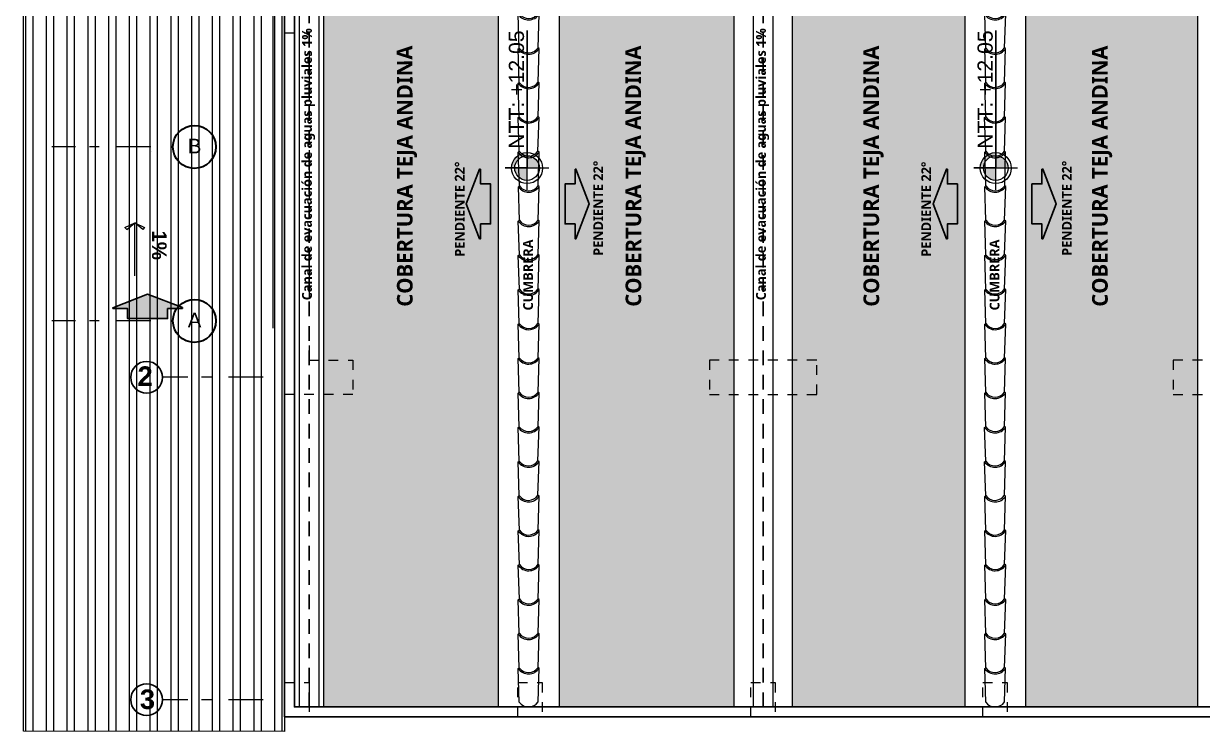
# Model space of a CAD drawing. Header units: metres. Extents: x 27 to 147, y -173 to 8.
# Drawn here: x 52.25 to 64.33, y -19.59 to -12.35 of the extents above; entities that cross this region are included whole.
import ezdxf

# ---------------------------------------------------------------- set-up
doc = ezdxf.new("R2010")
doc.units = ezdxf.units.M
for name, pattern in [('DASHED2', [0.375, 0.25, -0.125]), ('Dot & Dashed', [0.670277762413025, 0.352777767181396, -0.176388883590699, 0, -0.14111111164093]), ('HIDDEN2', [0.1875, 0.125, -0.0625])]:
    doc.linetypes.add(name, pattern=pattern)
for name, color, linetype, lineweight in [('2D Drafting - General_Pen_No__46', 7, 'Continuous', 25), ('Cotas varias El', 253, 'Continuous', 13), ('Drawing & Figure_Pen_No__1', 7, 'Continuous', 13), ('Drawing & Figure_Pen_No__7', 7, 'Continuous', 35), ('Equipamiento SR', 23, 'Continuous', 0), ('GRAFO 0 BLANCO', 7, 'Continuous', 0), ('grafo 2', 31, 'Continuous', 20), ('GRAFO 3', 22, 'Continuous', 30), ('GRAFO 4', 7, 'Continuous', 30), ('GRAFO01', 7, 'Continuous', 0), ('I.S. CANALETAS', 12, 'Continuous', 0), ('linea0016', 144, 'HIDDEN2', 9), ('Lineas Referencia', 73, 'Continuous', 13), ('Mobiliario interno', 251, 'Continuous', 0), ('TEJAS ANDINA', 253, 'Continuous', 0), ('TEXTO 100', 7, 'Continuous', 20), ('TEXTOS-SUBTITULO', 7, 'Continuous', 30)]:
    doc.layers.add(name, color=color, linetype=linetype, lineweight=lineweight)
for name, color, linetype, lineweight, true_color in [('Drawing & Figure_Pen_No__167', 7, 'Continuous', 13, 0x6a6a6a), ('Interior - Furniture _Pen_No__3', 7, 'Continuous', 18, 0xff6600), ('Mobiliario', 7, 'Continuous', 0, 0x7f7f7f)]:
    doc.layers.add(name, color=color, linetype=linetype, lineweight=lineweight, true_color=true_color)
doc.styles.add('GENERATED_STYLE_1', font='arialbd.ttf')
doc.styles.add('GENERATED_STYLE_2', font='arial.ttf')
doc.styles.add('JOS', font='arial.ttf', dxfattribs={"height": 1})
doc.styles.add('TURBO_BASS', font='swisseb.ttf')

# ---------------------------------------------------------------- blocks, each defined once
blk = doc.blocks.new('A$C295C7585')
at = {"layer": 'Mobiliario', "lineweight": 15}
for p, q in [((1.374978025502969, 3.076203088460716), (1.513853283491699, 3.40416242087349)), ((1.513853283491699, 3.40416242087349), (1.527648820229842, 3.406546360073889)), ((1.556330874160267, 2.995064099900674), (1.716417933508637, 3.313533070731637)), ((1.716417933508637, 3.313533070731637), (1.70900166888714, 3.325407371513847)), ((1.222307230775641, 2.745859816847769), (1.36118248876528, 3.073819149260316)), ((1.36118248876528, 3.073819149260316), (1.374978025502969, 3.076203088460716)), ((1.403660079433394, 2.6647208282875), (1.563747138781764, 2.983189799118463)), ((1.563747138781764, 2.983189799118463), (1.556330874160267, 2.995064099900674)), ((1.208511694038407, 2.743475877646915), (1.222307230776096, 2.745859816847542)), ((1.069636436049223, 2.415516545234141), (1.208511694038407, 2.743475877646915)), ((1.250989284706975, 2.334377556673871), (1.411076344054891, 2.652846527505289)), ((1.411076344054891, 2.652846527505289), (1.403660079433394, 2.6647208282875)), ((0.9169656413223493, 2.085173273620967), (1.055840899311079, 2.413132606033741)), ((1.055840899311079, 2.413132606033741), (1.069636436048768, 2.415516545234595)), ((1.098318489980102, 2.004034285060698), (1.258405549328472, 2.322503255891888)), ((1.258405549328472, 2.322503255891888), (1.25098928470652, 2.334377556674326)), ((0.7650785429282223, 1.751017721853714), (0.9031190902182971, 2.079350511766734)), ((0.9031190902182971, 2.079350511766734), (0.9169656413223493, 2.085173273620967)), ((1.10492039455994, 1.989062689736784), (1.098439325062163, 2.004274668164622)), ((0.94643139158552, 1.66987873329299), (1.10492039455994, 1.989062689736784)), ((0.612407748201349, 1.420674450239858), (0.7512830061905333, 1.748633782652632)), ((0.7512830061905333, 1.748633782652632), (0.7650785429282223, 1.751017721853486)), ((0.7937605968586467, 1.339535461679816), (0.953847656207472, 1.658004432511007)), ((0.953847656207472, 1.658004432511007), (0.94643139158552, 1.66987873329299)), ((0.4597369534749305, 1.090331178626684), (0.5986122114636601, 1.418290511039459)), ((0.5986122114636601, 1.418290511039459), (0.6124077482018038, 1.420674450240085)), ((0.6410898021322282, 1.009192190066642), (0.8011768614805987, 1.327661160897833)), ((0.8011768614805987, 1.327661160897833), (0.7937605968591015, 1.339535461679816)), ((0.3070661587476025, 0.7599879070137376), (0.4459414167367868, 1.087947239426285)), ((0.4459414167367868, 1.087947239426285), (0.4597369534749305, 1.090331178626911)), ((0.6485060667537255, 0.997317889284659), (0.6410898021322282, 1.009192190066642)), ((0.4884190074053549, 0.6788489184534683), (0.6485060667537255, 0.997317889284659)), ((0.1543953640207292, 0.4296446354001091), (0.2932706220099135, 0.757603967813111)), ((0.2932706220099135, 0.757603967813111), (0.3070661587480572, 0.7599879070135103)), ((0.3357482126784817, 0.3485056468398398), (0.4958352720268522, 0.6669746176712579)), ((0.4958352720268522, 0.6669746176712579), (0.4884190074053549, 0.6788489184534683)), ((0.001724569293855893, 0.09930136378693533), (0.1405998272830402, 0.4272606961997099)), ((0.1405998272830402, 0.4272606961997099), (0.1543953640207292, 0.4296446354007912)), ((0.1830774179516084, 0.01816237522666597), (0.3431644773004336, 0.3366313460578567)), ((0.3431644773004336, 0.3366313460578567), (0.3357482126784817, 0.3485056468402945))]:
    blk.add_line(p, q, dxfattribs=at)
for centre, radius, start, end in [((1.64559542193274, 3.42692813519011), 0.1336946849706216, 189.8041789864884, 301.9874291323811), ((1.64559542193274, 3.42692813519011), 0.1196946849706216, 189.8041789864884, 301.9874291323811), ((1.492924627205866, 3.096584863576936), 0.1336946849706216, 189.8041789864884, 301.9874291323811), ((1.492924627205866, 3.096584863576936), 0.1196946849706216, 189.8041789864884, 301.9874291323811), ((1.340253832479448, 2.766241591963535), 0.1196946849706216, 189.8041789864884, 301.9874291323811), ((1.340253832479448, 2.766241591963535), 0.1336946849706216, 189.8041789864884, 301.9874291323811), ((1.187583037752574, 2.435898320350134), 0.1336946849706216, 189.8041789864884, 301.9874291323811), ((1.187583037752574, 2.435898320350134), 0.1196946849706216, 189.8041789864884, 301.9874291323811), ((1.034204698330086, 2.101672659223368), 0.1329726096647947, 189.6640148896703, 302.1275932302208), ((1.034912243024337, 2.105555048736051), 0.1196946849706216, 189.8041789864884, 301.9874291323811), ((0.8830251446311195, 1.77139949696948), 0.1336946849706216, 189.8041789864884, 301.9874291323811), ((0.8830251446311195, 1.77139949696948), 0.1196946849706216, 189.8041789864884, 301.9874291323811), ((0.7303543499047009, 1.441056225356306), 0.1336946849706216, 189.8041789864884, 301.9874291323811), ((0.7303543499047009, 1.441056225356306), 0.1196946849706216, 189.8041789864884, 301.9874291323811), ((0.5776835551778277, 1.110712953743132), 0.1336946849706216, 189.8041789864884, 301.9874291323811), ((0.5776835551778277, 1.110712953743132), 0.1196946849706216, 189.8041789864884, 301.9874291323811), ((0.4250127604509544, 0.7803696821295034), 0.1336946849706216, 189.8041789864884, 301.9874291323811), ((0.4250127604509544, 0.7803696821295034), 0.1196946849706216, 189.8041789864884, 301.9874291323811), ((0.2723419657240811, 0.4500264105163296), 0.1336946849706216, 189.8041789864884, 301.9874291323811), ((0.2723419657240811, 0.4500264105163296), 0.1196946849706216, 189.8041789864884, 301.9874291323811), ((0.1196711709962983, 0.119683138902019), 0.1196946849706216, 189.8041789864884, 301.9874291323811)]:
    blk.add_arc(centre, radius, start, end, dxfattribs=at)
blk = doc.blocks.new('FLECHA')
at = {"layer": 'grafo 2', "ltscale": 0.05}
for p, q in [((674350.4068813783, 8489809.493097022, -2.952000000000225), (674350.3571751671, 8489809.392813733, -2.952000000000225)), ((674350.4068813783, 8489809.493097022, -2.952000000000225), (674350.4259006998, 8489809.474077702, -2.952000000000225)), ((674350.4259006998, 8489809.474077702, -2.952000000000225), (674350.3571751671, 8489809.392813733, -2.952000000000225)), ((674350.4259006998, 8489809.311549768, -2.952000000000225), (674350.3571751671, 8489809.392813733, -2.952000000000225)), ((674350.4068813783, 8489809.292530447, -2.952000000000225), (674350.4259006998, 8489809.311549768, -2.952000000000225))]:
    blk.add_line(p, q, dxfattribs=at)
at = {"layer": 'grafo 2', "lineweight": 25}
blk.add_line((674350.8988359317, 8489809.392813733, -2.952000000000225), (674350.3571751671, 8489809.392813733, -2.952000000000225), dxfattribs=at)
at = {"layer": 'grafo 2'}
blk.add_line((674350.3571751671, 8489809.392813733, -2.952000000000225), (674350.4068813783, 8489809.292530447, -2.952000000000225), dxfattribs=at)

msp = doc.modelspace()

# ---------------------------------------------------------------- hatches: boundary and pattern name
at = {"layer": 'Interior - Furniture _Pen_No__3', "true_color": 0x939598}
h = msp.add_hatch(color=252, dxfattribs=at)
h.dxf.hatch_style = 1
h.paths.add_polyline_path([(57.03615764686774, -13.98940505456221), (56.93375765103701, -13.98940505493772), (56.93375765048125, -13.83836505298808), (56.92393072325444, -13.83836505302691), (56.78733653898468, -14.19420505547714), (56.92393072587481, -14.55004505692318), (56.93375765310083, -14.55004505688737), (56.93375765254504, -14.39900505720573), (57.03615764837568, -14.39900505682721)])
h = msp.add_hatch(color=252, dxfattribs=at)
h.dxf.hatch_style = 1
h.paths.add_polyline_path([(57.79924196637771, -14.39900505682721), (57.90164196220834, -14.39900505720573), (57.90164196165256, -14.55004505688737), (57.91146888887857, -14.55004505692318), (58.04806307576871, -14.19420505547714), (57.91146889149894, -13.83836505302691), (57.90164196427213, -13.83836505298808), (57.90164196371637, -13.98940505493772), (57.79924196788565, -13.98940505456221)])
h = msp.add_hatch(color=252, dxfattribs=at)
h.dxf.hatch_style = 1
h.paths.add_polyline_path([(61.81814228402285, -13.98940505456221), (61.71574228819213, -13.98940505493772), (61.71574228763637, -13.83836505298808), (61.70591536040956, -13.83836505302691), (61.56932117613979, -14.19420505547714), (61.70591536302993, -14.55004505692318), (61.71574229025595, -14.55004505688737), (61.71574228970016, -14.39900505720573), (61.8181422855308, -14.39900505682721)])
h = msp.add_hatch(color=252, dxfattribs=at)
h.dxf.hatch_style = 1
h.paths.add_polyline_path([(62.58122660353283, -14.39900505682721), (62.68362659936346, -14.39900505720573), (62.68362659880768, -14.55004505688737), (62.69345352603369, -14.55004505692318), (62.83004771292383, -14.19420505547714), (62.69345352865406, -13.83836505302691), (62.68362660142725, -13.83836505298808), (62.68362660087149, -13.98940505493772), (62.58122660504077, -13.98940505456221)])
h = msp.add_hatch(color=252, dxfattribs=at)
h.dxf.hatch_style = 1
h.paths.add_polyline_path([(53.72904717596987, -15.36729764319085), (53.72880269151148, -15.26489793921922), (53.87984226070103, -15.2645373246267), (53.87981879848292, -15.25471042540909), (53.5236536861637, -15.11896621268562), (53.16814082300726, -15.25640959248409), (53.16816428522236, -15.26623649170239), (53.31920385667991, -15.26587587710429), (53.31944834114131, -15.36827558107592)])
at = {"layer": 'Mobiliario interno'}
h = msp.add_hatch(dxfattribs=at)
h.set_pattern_fill('STEEL', color=256, scale=1.7, angle=45)
h.set_pattern_definition([(90, (294.3893637392686, 291.3369056185978), (-0.2125000000000001, 0), []), (90, (294.3142336437675, 291.4120357140989), (-0.2125000000000001, 0), [])])
edge = h.paths.add_edge_path()
edge.add_line((55.02742397785779, -15.47016255441824), (54.92742548599577, -19.59405939447521))
edge.add_line((54.92742548599577, -19.59405939447521), (52.25376764316729, -19.58997995407657))
edge.add_line((52.25376764316729, -19.58997995407657), (52.25376764316729, -17.50620412030423))
edge.add_line((52.25376764316729, -17.50620412030423), (52.2537676431673, -15.40743424096789))
edge.add_line((52.2537676431673, -15.40743424096789), (52.2537676431673, -12.00539878051458))
edge.add_line((52.2537676431673, -12.00539878051458), (55.02742397755139, -12.02763023794447))
edge.add_line((55.02742397755139, -12.02763023794447), (55.0181834804871, -15.4701625544082))
at = {"layer": 'TEJAS ANDINA'}
h = msp.add_hatch(dxfattribs=at)
h.set_pattern_fill('SPANTIL1', color=256, scale=0.2, angle=270, pattern_type=2)
h.set_pattern_definition([(184.9697, (-117.1735983808849, 90.49668486136608), (2.400000210303527, 0.1999982614014097), [0.1846944, -4.4326642]), (90, (-117.3575983808848, 90.48068486136606), (-0.2, 0.2000000000000001), [0.016, -0.184]), (270, (-117.3735983808848, 90.68068486136605), (0.2, -0.2), [0.05600000000000001, -0.144]), (0, (-117.3735983808848, 90.62468486136606), (0.2, 0.2), [0.02, -0.18]), (180, (-117.3535983808848, 90.49668486136608), (-0.2000000000000001, -0.1999999999999999), [0.02, -0.18]), (270, (-117.3735983808848, 90.49668486136608), (0.2, -0.2), [0.016, -0.184]), (270, (-117.3575983808848, 90.68068486136605), (0.2, -0.2), [0.04000000000000001, -0.16]), (355.0303, (-117.3575983808848, 90.64068486136605), (2.400000210303527, -0.1999982614014123), [0.1846944, -4.4326642]), (322.6961, (-117.3475983808848, 90.64068486136605), (-3.400002148337723, 2.599997177976598), [0.0528016, -5.22735]), (288.4349, (-117.3055983808848, 90.60868486136604), (0.1999996806445415, -0.4000000869185923), [0.05059639999999992, -0.5818589999999986]), (251.5651, (-117.2895983808849, 90.56068486136604), (0.1999996806445418, 0.4000000869185922), [0.05059639999999992, -0.5818589999999986]), (217.3039000000001, (-117.3055983808848, 90.51268486136607), (-3.400002148337723, -2.599997177976598), [0.0528016, -5.22735]), (290.2249, (-117.3195983808848, 90.59868486136605), (-0.8000016671195543, 2.199999452866844), [0.04049700000000001, -4.0091944]), (249.7751, (-117.3055983808848, 90.56068486136604), (-0.8000016671195556, -2.199999452866844), [0.04049700000000001, -4.0091944]), (217.4053999999999, (-117.3195983808848, 90.52268486136606), (-2.59999849299601, -2.00000199052301), [0.0428018, -4.237385]), (322.5946, (-117.3535983808848, 90.62468486136606), (-2.599998492996009, 2.000001990523011), [0.0428018, -4.237385])])
h.paths.add_polyline_path([(57.11510313957012, -9.044080488559246), (55.32742397717902, -9.044080488559246), (55.32742397717902, -19.34410254864673), (57.11510313957012, -19.34410254864673)])
h = msp.add_hatch(dxfattribs=at)
h.set_pattern_fill('SPANTIL1', color=256, scale=0.2, angle=90, style=2, pattern_type=2)
h.set_pattern_definition([(4.969699999999973, (-117.5735983808847, 90.86468486136607), (-2.400000210303527, -0.1999982614014101), [0.1846944, -4.4326642]), (270, (-117.3895983808848, 90.88068486136606), (0.2, -0.2000000000000001), [0.016, -0.184]), (90, (-117.3735983808848, 90.68068486136605), (-0.2, 0.2), [0.05600000000000001, -0.144]), (180, (-117.3735983808848, 90.73668486136606), (-0.2, -0.2), [0.02, -0.18]), (0, (-117.3935983808848, 90.86468486136607), (0.2000000000000001, 0.2), [0.02, -0.18]), (90, (-117.3735983808848, 90.86468486136607), (-0.2, 0.2), [0.016, -0.184]), (90, (-117.3895983808848, 90.68068486136605), (-0.2, 0.2), [0.04000000000000001, -0.16]), (175.0303, (-117.3895983808848, 90.72068486136607), (-2.400000210303527, 0.199998261401412), [0.1846943999999996, -4.432664199999989]), (142.6961, (-117.3995983808848, 90.72068486136607), (3.400002148337723, -2.599997177976598), [0.0528016, -5.22735]), (108.4349, (-117.4415983808848, 90.75268486136605), (-0.1999996806445415, 0.4000000869185922), [0.05059639999999993, -0.5818589999999987]), (71.56509999999997, (-117.4575983808847, 90.80068486136605), (-0.1999996806445418, -0.4000000869185922), [0.05059640000000001, -0.581859]), (37.30390000000006, (-117.4415983808848, 90.84868486136605), (3.400002148337723, 2.599997177976598), [0.0528016, -5.22735]), (110.2249, (-117.4275983808848, 90.76268486136607), (0.8000016671195547, -2.199999452866844), [0.04049700000000001, -4.0091944]), (69.7751, (-117.4415983808848, 90.80068486136605), (0.8000016671195552, 2.199999452866844), [0.04049699999999992, -4.009194399999989]), (37.40539999999996, (-117.4275983808848, 90.83868486136606), (2.59999849299601, 2.00000199052301), [0.0428018, -4.237385]), (142.5946, (-117.3935983808848, 90.73668486136606), (2.599998492996009, -2.00000199052301), [0.0428018, -4.237385])])
h.paths.add_polyline_path([(59.52742384987107, -9.044080488559246), (57.7385653369264, -9.044080488559246), (57.7385653369264, -19.34410254864673), (59.52742384987107, -19.34410254864673)])
h = msp.add_hatch(dxfattribs=at)
h.set_pattern_fill('SPANTIL1', color=256, scale=0.2, angle=270, pattern_type=2)
h.set_pattern_definition([(184.9697, (-73.8578242204245, 97.95517445426714), (2.400000210303527, 0.1999982614014097), [0.1846944, -4.4326642]), (90, (-74.04182422042447, 97.93917445426712), (-0.2, 0.2000000000000001), [0.016, -0.184]), (270, (-74.05782422042455, 98.1391744542671), (0.2, -0.2), [0.05600000000000001, -0.144]), (0, (-74.05782422042455, 98.08317445426712), (0.2, 0.2), [0.02, -0.18]), (180, (-74.03782422042457, 97.95517445426714), (-0.2000000000000001, -0.1999999999999999), [0.02, -0.18]), (270, (-74.05782422042455, 97.95517445426714), (0.2, -0.2), [0.016, -0.184]), (270, (-74.04182422042447, 98.1391744542671), (0.2, -0.2), [0.04000000000000001, -0.16]), (355.0303, (-74.04182422042447, 98.09917445426711), (2.400000210303527, -0.1999982614014123), [0.1846944, -4.4326642]), (322.6961, (-74.03182422042448, 98.09917445426711), (-3.400002148337723, 2.599997177976598), [0.0528016, -5.22735]), (288.4349, (-73.98982422042457, 98.0671744542671), (0.1999996806445415, -0.4000000869185923), [0.05059639999999992, -0.5818589999999986]), (251.5651, (-73.97382422042449, 98.0191744542671), (0.1999996806445418, 0.4000000869185922), [0.05059639999999992, -0.5818589999999986]), (217.3039000000001, (-73.98982422042457, 97.97117445426713), (-3.400002148337723, -2.599997177976598), [0.0528016, -5.22735]), (290.2249, (-74.00382422042458, 98.05717445426711), (-0.8000016671195543, 2.199999452866844), [0.04049700000000001, -4.0091944]), (249.7751, (-73.98982422042457, 98.0191744542671), (-0.8000016671195556, -2.199999452866844), [0.04049700000000001, -4.0091944]), (217.4053999999999, (-74.00382422042458, 97.98117445426712), (-2.59999849299601, -2.00000199052301), [0.0428018, -4.237385]), (322.5946, (-74.03782422042457, 98.08317445426712), (-2.599998492996009, 2.000001990523011), [0.0428018, -4.237385])])
h.paths.add_polyline_path([(60.12742384987109, -19.34410254864673), (61.89277098388902, -19.34410254864673), (61.89277098388902, -9.044074917445187), (60.12742384987109, -9.044074917445187)])
h = msp.add_hatch(dxfattribs=at)
h.set_pattern_fill('SPANTIL1', color=256, scale=0.2, angle=90, style=2, pattern_type=2)
h.set_pattern_definition([(4.969699999999973, (-74.25782422042448, 98.32317445426713), (-2.400000210303527, -0.1999982614014101), [0.1846944, -4.4326642]), (270, (-74.07382422042451, 98.33917445426712), (0.2, -0.2000000000000001), [0.016, -0.184]), (90, (-74.05782422042455, 98.1391744542671), (-0.2, 0.2), [0.05600000000000001, -0.144]), (180, (-74.05782422042455, 98.19517445426712), (-0.2, -0.2), [0.02, -0.18]), (0, (-74.07782422042453, 98.32317445426713), (0.2000000000000001, 0.2), [0.02, -0.18]), (90, (-74.05782422042455, 98.32317445426713), (-0.2, 0.2), [0.016, -0.184]), (90, (-74.07382422042451, 98.1391744542671), (-0.2, 0.2), [0.04000000000000001, -0.16]), (175.0303, (-74.07382422042451, 98.17917445426713), (-2.400000210303527, 0.199998261401412), [0.1846943999999996, -4.432664199999989]), (142.6961, (-74.0838242204245, 98.17917445426713), (3.400002148337723, -2.599997177976598), [0.0528016, -5.22735]), (108.4349, (-74.12582422042453, 98.21117445426711), (-0.1999996806445415, 0.4000000869185922), [0.05059639999999993, -0.5818589999999987]), (71.56509999999997, (-74.1418242204245, 98.25917445426711), (-0.1999996806445418, -0.4000000869185922), [0.05059640000000001, -0.581859]), (37.30390000000006, (-74.12582422042453, 98.30717445426711), (3.400002148337723, 2.599997177976598), [0.0528016, -5.22735]), (110.2249, (-74.11182422042452, 98.22117445426713), (0.8000016671195547, -2.199999452866844), [0.04049700000000001, -4.0091944]), (69.7751, (-74.12582422042453, 98.25917445426711), (0.8000016671195552, 2.199999452866844), [0.04049699999999992, -4.009194399999989]), (37.40539999999996, (-74.11182422042452, 98.29717445426712), (2.59999849299601, 2.00000199052301), [0.0428018, -4.237385]), (142.5946, (-74.07782422042453, 98.19517445426712), (2.599998492996009, -2.00000199052301), [0.0428018, -4.237385])])
h.paths.add_polyline_path([(64.27742568816518, -9.044074917445187), (62.51623318124541, -9.044074917445187), (62.51623318124541, -19.34410254864673), (64.27742568816518, -19.34410254864673)])
at = {"layer": 'TEXTO 100', "ltscale": 1.3}
h = msp.add_hatch(color=256, dxfattribs=at)
edge = h.paths.add_edge_path()
edge.add_line((57.41066129649357, -13.70073056496881), (57.41066129449757, -13.82718090277911))
edge.add_line((57.41066129449757, -13.82718090277911), (57.53711163205816, -13.82718090277911))
edge.add_arc((57.41066129449757, -13.82718090165594), 0.1264503375606894, 359.9999994913017, 449.9999990956475)
edge = h.paths.add_edge_path()
edge.add_arc((57.41066129649357, -13.82718090190565), 0.1264503395565726, 180.0000003956542, 270)
edge.add_line((57.41066129649357, -13.95363124058883), (57.41066129449757, -13.82718090277854))
edge.add_line((57.41066129449757, -13.82718090277911), (57.28421095693699, -13.82718090277911))
edge = h.paths.add_edge_path()
edge.add_line((57.25194536895265, -13.82718090277911), (57.28421095693707, -13.82718090277911))
edge.add_arc((57.41066129649357, -13.82718090365194), 0.1264503395565726, 90, 179.9999996043458, ccw=False)
edge.add_line((57.41066129649357, -13.70073056496881), (57.41066129449757, -13.66846497498835))
edge.add_arc((57.41066129449757, -13.82718090165594), 0.1587159266678152, 90, 180.0000004052843)
for points in [[(57.41066129449757, -13.66846497494572, 0.4120774747802481), (57.25194959396674, -13.826022514839), (57.28421626263639, -13.826022514839, -0.4115329230338712), (57.41066129449757, -13.70073056491873)], [(62.21105341040459, -13.66846497494572, 0.4120774747802481), (62.05234170987376, -13.826022514839), (62.08460837854341, -13.826022514839, -0.4115329230338712), (62.21105341040459, -13.70073056491873)]]:
    msp.add_hatch(color=256, dxfattribs=at).paths.add_polyline_path(points)
h = msp.add_hatch(color=256, dxfattribs=at)
edge = h.paths.add_edge_path()
edge.add_line((62.21105341240059, -13.70073056496881), (62.21105341040459, -13.82718090277911))
edge.add_line((62.21105341040459, -13.82718090277911), (62.33750374796517, -13.82718090277911))
edge.add_arc((62.21105341040459, -13.82718090165594), 0.1264503375606894, 359.9999994913017, 449.9999990956475)
edge = h.paths.add_edge_path()
edge.add_arc((62.21105341240059, -13.82718090190565), 0.1264503395565726, 180.0000003956542, 270)
edge.add_line((62.21105341240059, -13.95363124058883), (62.21105341040459, -13.82718090277854))
edge.add_line((62.21105341040459, -13.82718090277911), (62.084603072844, -13.82718090277911))
edge = h.paths.add_edge_path()
edge.add_line((62.05233748485966, -13.82718090277911), (62.08460307284409, -13.82718090277911))
edge.add_arc((62.21105341240059, -13.82718090365194), 0.1264503395565726, 90, 179.9999996043458, ccw=False)
edge.add_line((62.21105341240059, -13.70073056496881), (62.21105341040459, -13.66846497498835))
edge.add_arc((62.21105341040459, -13.82718090165594), 0.1587159266678152, 90, 180.0000004052843)

# ---------------------------------------------------------------- linework, layer by layer
at = {"layer": 'Cotas varias El'}
for p, q in [((57.11510313957012, -9.04400113371861), (57.11510313957012, -19.34410254873842)), ((57.7385653369264, -9.04400113371861), (57.7385653369264, -19.34410254873842)), ((61.89277098388902, -9.04400113371861), (61.89277098388902, -19.34410254873842)), ((62.51623318124541, -9.04400113371861), (62.51623318124541, -19.34410254873842))]:
    msp.add_line(p, q, dxfattribs=at)
at = {"layer": 'Cotas varias El', "linetype": 'Dot & Dashed'}
for p, q in [((54.70674711103811, -15.96910806142927), (53.67697682401968, -15.96910806142927)), ((54.70674841194784, -19.26910802730447), (53.67697682468111, -19.26910802730447))]:
    msp.add_line(p, q, dxfattribs=at)
at = {"layer": 'Drawing & Figure_Pen_No__167', "color": 251, "linetype": 'Dot & Dashed', "lineweight": 13, "true_color": 0x6a6a6a}
for p, q in [((53.55672159226464, -13.61022108688455), (52.54451907409829, -13.61022108688455)), ((53.55672159226464, -15.39178403729103), (52.54451907409829, -15.39178403729103))]:
    msp.add_line(p, q, dxfattribs=at)
at = {"layer": 'Drawing & Figure_Pen_No__167', "color": 251, "linetype": 'Continuous', "lineweight": 13, "true_color": 0x6a6a6a}
msp.add_line((53.55945341532764, -13.66021965626983), (53.55950325304356, -13.66021965626983), dxfattribs=at)
at = {"layer": 'Drawing & Figure_Pen_No__7', "color": 7, "linetype": 'Continuous', "lineweight": 35}
for centre, radius in [((54.00372153960117, -13.61022105500575), 0.2200000000000007), ((54.00372153960117, -15.39178393154913), 0.2199999999999966)]:
    msp.add_circle(centre, radius, dxfattribs=at)
at = {"layer": 'Equipamiento SR'}
for points in [[(55.32742397717902, -9.044080488559246), (59.52742384987107, -9.044080488559246), (59.52742384987107, -19.34410254864673), (55.32742397717902, -19.34410254864673)], [(60.12742384987109, -9.044074917445187), (64.27742568816518, -9.044074917445187), (64.27742568816518, -19.34410254864673), (60.12742384987109, -19.34410254864673)], [(60.12742384987109, -9.044074917445187), (64.27742568816518, -9.044074917445187), (64.27742568816518, -19.34410254864673), (60.12742384987109, -19.34410254864673)]]:
    msp.add_lwpolyline(points, close=True, dxfattribs=at)
at = {"layer": 'GRAFO 0 BLANCO', "color": 7}
msp.add_lwpolyline([(54.92742548599577, -15.46700458294015), (54.92742548599577, -15.46700458294015), (54.92742548599577, -19.59405939447521), (52.25376764316729, -19.58997995407657), (52.25376764316729, -14.53828219946922), (52.2537676431673, -13.70641651074124), (52.2537676431673, -12.02128774707802), (54.80547232735876, -12.02447226647723), (54.80547232735876, -15.46700458294015)], dxfattribs=at)
at = {"layer": 'GRAFO 3', "linetype": 'Continuous'}
for centre in [(53.51415275641364, -15.96912280963215), (53.51415275641364, -19.26910948416128)]:
    msp.add_circle(centre, 0.162824068273941, dxfattribs=at)
at = {"layer": 'GRAFO 4', "linetype": 'Continuous'}
for points in [[(54.92742397717905, -7.84408048847888), (83.72742807929569, -7.84408048847888), (83.72742808032808, -19.44410254864675), (54.92742397821155, -19.44410254864675)], [(55.02742397718794, -7.944080488478903), (83.62742807930454, -7.944080488478903), (83.62742808031919, -19.34410254864673), (55.02742397820259, -19.34410254864673)]]:
    msp.add_lwpolyline(points, close=True, dxfattribs=at)
at = {"layer": 'GRAFO 4', "linetype": 'Continuous', "flags": 128}
for points in [[(56.93375765048125, -13.83836505298808), (56.92393072325444, -13.83836505302691), (56.78733653898468, -14.19420505547714), (56.92393072587481, -14.55004505692318), (56.93375765310083, -14.55004505688737), (56.93375765254504, -14.39900505720573), (57.03615764837568, -14.39900505682721), (57.03615764686774, -13.98940505456221), (56.93375765103701, -13.98940505493772)], [(57.90164196427213, -13.83836505298808), (57.91146889149894, -13.83836505302691), (58.04806307576871, -14.19420505547714), (57.91146888887857, -14.55004505692318), (57.90164196165256, -14.55004505688737), (57.90164196220834, -14.39900505720573), (57.79924196637771, -14.39900505682721), (57.79924196788565, -13.98940505456221), (57.90164196371637, -13.98940505493772)], [(61.71574228763637, -13.83836505298808), (61.70591536040956, -13.83836505302691), (61.56932117613979, -14.19420505547714), (61.70591536302993, -14.55004505692318), (61.71574229025595, -14.55004505688737), (61.71574228970016, -14.39900505720573), (61.8181422855308, -14.39900505682721), (61.81814228402285, -13.98940505456221), (61.71574228819213, -13.98940505493772)], [(62.68362660142725, -13.83836505298808), (62.69345352865406, -13.83836505302691), (62.83004771292383, -14.19420505547714), (62.69345352603369, -14.55004505692318), (62.68362659880768, -14.55004505688737), (62.68362659936346, -14.39900505720573), (62.58122660353283, -14.39900505682721), (62.58122660504077, -13.98940505456221), (62.68362660087149, -13.98940505493772)], [(53.16816428522236, -15.26623649170239), (53.16814082300726, -15.25640959248409), (53.5236536861637, -15.11896621268562), (53.87981879848292, -15.25471042540909), (53.87984226070103, -15.2645373246267), (53.72880269151148, -15.26489793921922), (53.72904717596987, -15.36729764319085), (53.31944834114131, -15.36827558107592), (53.31920385667991, -15.26587587710429)]]:
    msp.add_lwpolyline(points, close=True, dxfattribs=at)
at = {"layer": 'GRAFO01', "color": 251, "linetype": 'DASHED2', "lineweight": 9, "ltscale": 0.2}
for points in [[(54.92742397717905, -16.14410805128989), (54.92742397717905, -12.44412152015576), (55.17742397202539, -12.44412152015576), (55.17742415359714, -15.79412152023394), (55.62742418002279, -15.79412152013322), (55.62742399875299, -16.14410805112891)], [(59.2774238498821, -16.14411596834327), (60.37742384986018, -16.14411608476314), (60.37742419888468, -15.79411608480501), (59.27742419890706, -15.79411596838492)], [(64.02742568817621, -16.1440873475276), (65.12742568815429, -16.14408746394747), (65.1274260371788, -15.79408746398934), (64.02742603720117, -15.79408734756925)], [(55.17742536980393, -19.44410800995115), (54.92742548614558, -19.44410801002937), (54.92742513708947, -19.09410801006891), (55.17742502074782, -19.09410800999046)], [(57.56489696143979, -19.44411537899725), (57.31489707778144, -19.44411537907547), (57.31489672872533, -19.09411537911501), (57.56489661238368, -19.09411537903657)], [(59.95242547053465, -19.44410251079506), (59.7024255868763, -19.44410251087328), (59.70242523782019, -19.09410251091282), (59.95242512147854, -19.09410251083438)], [(62.32748100890387, -19.44410549915148), (62.07748112524553, -19.44410549922969), (62.07748077618942, -19.09410549926923), (62.32748065984777, -19.09410549919079)]]:
    msp.add_lwpolyline(points, close=True, dxfattribs=at)
at = {"layer": 'I.S. CANALETAS'}
for p, q in [((55.07742474437555, -8.814292803259889), (55.07741939431253, -19.34411556389665)), ((55.27742474437537, -8.81429290487722), (55.27741939431257, -19.34411566551398)), ((59.72720114574452, -8.814543750035341), (59.72720114574429, -19.3441159665341)), ((59.92720114574456, -8.814543750035341), (59.92720114574411, -19.3441159665341))]:
    msp.add_line(p, q, dxfattribs=at)
at = {"layer": 'linea0016', "linetype": 'HIDDEN2', "lineweight": 30, "ltscale": 1.2}
for p, q in [((55.17742527007465, -19.34410905588931), (55.17742527007465, -8.786506567160245)), ((59.82719952343109, -19.34419644839602), (59.82719952343109, -8.786506567160245)), ((59.82743305347765, -19.34419644827739), (59.82742768925505, -8.786506567042977))]:
    msp.add_line(p, q, dxfattribs=at)
at = {"layer": 'Mobiliario', "lineweight": 0}
msp.add_line((55.07741939431253, -19.34411556389665), (55.27741939431928, -19.34410254864673), dxfattribs=at)
at = {"layer": 'TEXTO 100', "ltscale": 1.3}
for points in [[(57.41066129449757, -14.05011417109762), (57.41066129449757, -12.41924631101256), (57.41066129449757, -13.826022514839), (57.18656964098329, -13.826022514839), (57.63475295200396, -13.826022514839)], [(62.21105341040459, -14.05011417109762), (62.21105341040459, -12.41924631101256), (62.21105341040459, -13.826022514839), (61.98696175689031, -13.826022514839), (62.43514506791098, -13.826022514839)]]:
    msp.add_lwpolyline(points, dxfattribs=at)
for centre, radius in [((57.41066129449757, -13.82718090277911), 0.1587159278333798), ((57.41066129449757, -13.82718090277911), 0.1264503378603642), ((62.21105341040459, -13.82718090277911), 0.1587159278333798), ((62.21105341040459, -13.82718090277911), 0.1264503378603642)]:
    msp.add_circle(centre, radius, dxfattribs=at)

# ---------------------------------------------------------------- block references
at = {"layer": 'Lineas Referencia', "xscale": -1, "rotation": 90}
msp.add_blockref('FLECHA', (8489862.785180215, 674335.9701671004, 2.952000000000225), dxfattribs=at)
at = {"layer": 'TEJAS ANDINA', "xscale": 0.9674350222721193, "yscale": 0.9674350222721193, "zscale": 0.9674350222721193, "rotation": 24.76401395280984}
for p in [(57.36971149604756, -15.858263231438), (62.14737934036646, -15.858263231438), (57.36946334647462, -19.38194715547115), (62.14713119079363, -19.38194715547115)]:
    msp.add_blockref('A$C295C7585', p, dxfattribs=at)

# ---------------------------------------------------------------- texts
at = {"char_height": 0.2, "width": 8.425260489275389e-15, "attachment_point": 9, "rotation": 4.4022710127077164e-07, "style": 'GENERATED_STYLE_1'}
for s, insert in [('2', (53.57624688132535, -16.05707842484026)), ('3', (53.60022536948134, -19.3682209813627))]:
    msp.add_mtext(s, dxfattribs=dict(at, insert=insert))
at = {"layer": '2D Drafting - General_Pen_No__46', "attachment_point": 7, "style": 'GENERATED_STYLE_2'}
for s, insert, char_height, rotation in [('{\\fTrebuchet MS|b1|i0|c0|p34;Canal de evacuación de aguas pluviales 1%}', (55.23982502118133, -15.18061878422054), 0.1, 90), ('{\\fTrebuchet MS|b1|i0|c0|p34;Canal de evacuación de aguas pluviales 1%}', (59.88960048471552, -15.1806185322003), 0.1, 90), ('\\A1;{\\fTrebuchet MS|b1|i0|c0|p34;PENDIENTE 22°}', (58.18918512296548, -14.72571619683771), 0.1, 90), ('\\A1;{\\fTrebuchet MS|b1|i0|c0|p34;PENDIENTE 22°}', (62.98956208035722, -14.72571619683771), 0.1, 90), ('\\A1;{\\fTrebuchet MS|b1|i0|c0|p34;PENDIENTE 22°}', (56.77082113518901, -14.73473819075895), 0.1, 90), ('\\A1;{\\fTrebuchet MS|b1|i0|c0|p34;PENDIENTE 22°}', (61.54848897950797, -14.73473819075895), 0.1, 90), ('{\\fSansSerif|b1|i0|c2|p2;1%}', (53.56738725298726, -14.46561335571587), 0.15, 269.99999999999994), ('\\A1;{\\fTrebuchet MS|b1|i0|c0|p34;CUMBRERA}', (57.47209187330168, -15.2846727276106), 0.1, 90), ('\\A1;{\\fTrebuchet MS|b1|i0|c0|p34;CUMBRERA}', (62.24975971762058, -15.2846727276106), 0.1, 90)]:
    msp.add_mtext(s, dxfattribs=dict(at, insert=insert, char_height=char_height, rotation=rotation))
at = {"layer": 'Drawing & Figure_Pen_No__1', "color": 7, "linetype": 'Continuous', "lineweight": 13, "char_height": 0.15, "attachment_point": 7, "style": 'GENERATED_STYLE_1'}
for s, insert in [('\\A1;{\\pql;\\fArial|b0|i0|c0|p34;B}', (53.93515003960117, -13.67664951929147)), ('\\A1;{\\pql;\\fArial|b0|i0|c0|p34;A}', (53.93515003960117, -15.45821239583484))]:
    msp.add_mtext(s, dxfattribs=dict(at, insert=insert))
at = {"layer": 'GRAFO01', "style": 'JOS'}
for p in [(57.37888373807448, -13.62927710678616), (62.17927585398149, -13.62927710678616)]:
    msp.add_text('NTT: +12.05', height=0.1552649359622742, rotation=90.00000000812999, dxfattribs=at).set_placement(p)
at = {"layer": 'TEXTOS-SUBTITULO', "char_height": 0.16, "attachment_point": 1, "rotation": 90.03293630447392, "style": 'TURBO_BASS'}
for insert in [(56.07843617057108, -15.24647092574037), (58.41972482141284, -15.24647092574037), (60.85610401488998, -15.24647092574037), (63.19739266573174, -15.24647092574037)]:
    msp.add_mtext('{\\fTrebuchet MS|b1|i0|c0|p34;COBERTURA TEJA ANDINA}', dxfattribs=dict(at, insert=insert))

doc.saveas('drawing.dxf')
